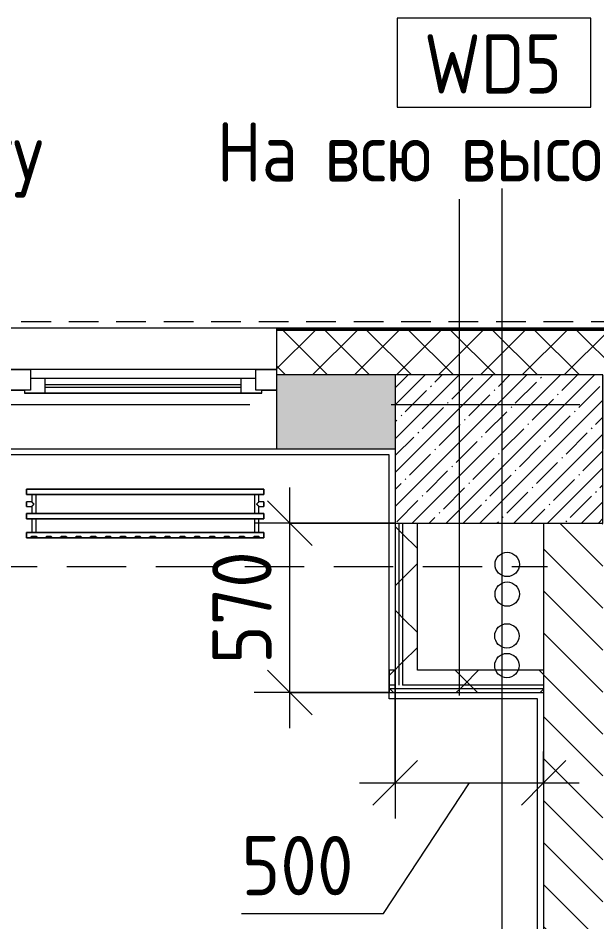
# Model space of a CAD drawing. Header units: millimetres. Extents: x 81037 to 284518, y -8553 to 29000.
# Drawn here: x 109079 to 111030, y 19556 to 22603 of the extents above; entities that cross this region are included whole.
import ezdxf

# ---------------------------------------------------------------- set-up
doc = ezdxf.new("R2010")
doc.units = ezdxf.units.MM
for name, pattern in [('200_ШТРИХ__ш1_п0_6_', [160, 100, -60]), ('ADSK_Штрих_ш2 п1', [300, 200, -100]), ('Осевая', [3175, 635, -476.25, 1587.5, -476.25])]:
    doc.linetypes.add(name, pattern=pattern)
for name, color, linetype, lineweight in [('A-ANNO-DIMS', 7, 'Continuous', 9), ('A-ANNO-DIMS-100', 7, 'Continuous', 9), ('A-DETL', 7, 'Continuous', 9), ('A-DETL-1', 7, 'ADSK_Штрих_ш2 п1', 9), ('A-DETL-MBND-1', 7, '200_ШТРИХ__ш1_п0_6_', 9), ('A-GLAZ', 7, 'Continuous', 9), ('A-WALL', 7, 'Continuous', 9), ('A-WALL-1', 7, 'Continuous', 13), ('A-WALL-IDEN', 7, 'Continuous', 9), ('I-WALL', 7, 'Continuous', 9), ('S-COLS', 7, 'Continuous', 9), ('Оси', 7, 'Continuous', 9), ('Оси-2', 7, 'Осевая', 9)]:
    doc.layers.add(name, color=color, linetype=linetype, lineweight=lineweight)
for name, color, linetype, lineweight, true_color in [('A-FLOR-1', 7, 'Continuous', 9, 0xaaaaaa), ('A-WALL-2', 7, 'Continuous', 13, 0x008040), ('I-WALL-2', 7, 'Continuous', 9, 0x008040), ('M-EQPM-1', 7, 'Continuous', 9, 0xaaaaaa)]:
    doc.layers.add(name, color=color, linetype=linetype, lineweight=lineweight, true_color=true_color)
doc.styles.add('GOST Common_1', font='GOST_Common.ttf', dxfattribs={"width": 0.9, "height": 200})
doc.styles.add('ISOCPEUR_1', font='isocpeur.ttf', dxfattribs={"width": 0.9, "height": 200})
doc.dimstyles.new('ISO-2_0_0_9К_Средний_округл2', dxfattribs={"dimscale": 304.8, "dimtxt": 199.196235, "dimasz": 0.492126, "dimexe": 0.393701, "dimexo": 0, "dimgap": 0, "dimtad": 1, "dimdec": 0, "dimrnd": 10, "dimzin": 0, "dimdsep": 46, "dimtxsty": 'ISOCPEUR_1', "dimblk1": 'OBLIQUE', "dimblk2": 'OBLIQUE', "dimsah": 1, "dimcen": 0.09, "dimdle": 0.393701, "dimazin": 0, "dimtfac": 1, "dimtdec": 4, "dimtix": 1, "dimtmove": 0, "dimatfit": 3, "dimfxl": 1, "dimtvp": 1, "dimtolj": 1, "dimtzin": 0, "dimarcsym": 2})
doc.dimstyles.new('ISO-2_0_0_9К_Средний_округл2_1', dxfattribs={"dimscale": 304.8, "dimtxt": 199.196235, "dimasz": 0.492126, "dimexe": 0.393701, "dimexo": 0, "dimgap": 0, "dimtad": 1, "dimdec": 0, "dimrnd": 10, "dimzin": 0, "dimdsep": 46, "dimtxsty": 'ISOCPEUR_1', "dimblk1": 'OBLIQUE', "dimblk2": 'OBLIQUE', "dimsah": 1, "dimcen": 0.09, "dimdle": 0.393701, "dimazin": 0, "dimtfac": 1, "dimtdec": 4, "dimtix": 1, "dimtmove": 1, "dimatfit": 3, "dimfxl": 1, "dimtvp": 1, "dimtolj": 1, "dimtzin": 0, "dimarcsym": 2})
pattern_1 = [(45, (0, 0), (-141.42136, 141.42136), []), (135, (0, 0), (-141.42136, -141.42136), [])]

# ---------------------------------------------------------------- blocks, each defined once
blk = doc.blocks.new('120_Окно_СКБ_1Ст - 120_Окно_СКБ_1Ст 900х2500_h_ с форточкой-22877787-План монтажа стен и перегородок 2 этажа в осях 23_33')
at = {"layer": 'A-GLAZ'}
for p, q in [((-450, -127), (-450, -57)), ((-450, -57), (-380, -57)), ((450, -57), (-450, -57)), ((-380, -57), (-380, -127)), ((380, -127), (380, -57)), ((380, -57), (450, -57)), ((450, -57), (450, -127)), ((380, -87), (-380, -87)), ((-380, -87), (-380, -127)), ((-330, -137), (-330, -87)), ((330, -137), (330, -87)), ((380, -127), (380, -87)), ((-330, -107), (330, -107)), ((330, -117), (-330, -117)), ((-380, -127), (-450, -127)), ((-450, -127), (-400, -127)), ((-380, -127), (-400, -127)), ((-400, -127), (-400, -137)), ((-400, -137), (400, -137)), ((400, -137), (-400, -137)), ((450, -127), (380, -127)), ((400, -127), (380, -127)), ((400, -127), (450, -127)), ((400, -137), (400, -127))]:
    blk.add_line(p, q, dxfattribs=at)
blk = doc.blocks.new('BSC_Колонна _Прямоугольная - 700х500-V17-План монтажа стен и перегородок 2 этажа в осях 23_33')
at = {"layer": 'S-COLS'}
h = blk.add_hatch(dxfattribs=at)
h.set_pattern_fill('FP_34', color=256, style=0, pattern_type=2)
h.set_pattern_definition([(45, (-110700, -21150), (-57.024626, 57.024626), []), (45, (-110642.975, -21150), (-57.024626, 57.024626), [100.806, -20.161, 3.353, -16.808])])
h.paths.add_polyline_path([(-350, -250), (350, -250), (350, 250), (-350, 250)])
for p, q in [((350, 250), (-350, 250)), ((-350, 250), (-350, -250)), ((350, -250), (350, 250)), ((-350, -250), (350, -250))]:
    blk.add_line(p, q, dxfattribs=at)
blk = doc.blocks.new('radiator_prado_classic_z_tip_30_po exemplyaru - Classic Z Тип 30-300-V20-План монтажа стен и перегородок 2 этажа в осях 23_33')
at = {"layer": 'M-EQPM-1'}
for p, q in [((0, 228), (0, 210)), ((800, 228), (0, 228)), ((0, 210), (0, 228)), ((0, 228), (12.5, 228)), ((12.5, 228), (37.5, 228)), ((37.5, 228), (12.5, 228)), ((12.5, 228), (37.5, 228)), ((12.5, 228), (17.5, 223)), ((12.5, 228), (17.5, 223)), ((32.5, 223), (17.5, 223)), ((17.5, 223), (32.5, 223)), ((32.5, 223), (37.5, 228)), ((37.5, 228), (32.5, 223)), ((37.5, 228), (62.5, 228)), ((62.5, 228), (87.5, 228)), ((87.5, 228), (62.5, 228)), ((62.5, 228), (87.5, 228)), ((62.5, 228), (67.5, 223)), ((62.5, 228), (67.5, 223)), ((82.5, 223), (67.5, 223)), ((67.5, 223), (82.5, 223)), ((82.5, 223), (87.5, 228)), ((87.5, 228), (82.5, 223)), ((87.5, 228), (112.5, 228)), ((112.5, 228), (137.5, 228)), ((137.5, 228), (112.5, 228)), ((112.5, 228), (137.5, 228)), ((112.5, 228), (117.5, 223)), ((112.5, 228), (117.5, 223)), ((132.5, 223), (117.5, 223)), ((117.5, 223), (132.5, 223)), ((132.5, 223), (137.5, 228)), ((137.5, 228), (132.5, 223)), ((137.5, 228), (162.5, 228)), ((162.5, 228), (187.5, 228)), ((187.5, 228), (162.5, 228)), ((162.5, 228), (187.5, 228)), ((162.5, 228), (167.5, 223)), ((162.5, 228), (167.5, 223)), ((182.5, 223), (167.5, 223)), ((167.5, 223), (182.5, 223)), ((182.5, 223), (187.5, 228)), ((187.5, 228), (182.5, 223)), ((187.5, 228), (212.5, 228)), ((212.5, 228), (237.5, 228)), ((237.5, 228), (212.5, 228)), ((212.5, 228), (237.5, 228)), ((212.5, 228), (217.5, 223)), ((212.5, 228), (217.5, 223)), ((232.5, 223), (217.5, 223)), ((217.5, 223), (232.5, 223)), ((232.5, 223), (237.5, 228)), ((237.5, 228), (232.5, 223)), ((237.5, 228), (262.5, 228)), ((262.5, 228), (287.5, 228)), ((287.5, 228), (262.5, 228)), ((262.5, 228), (287.5, 228)), ((262.5, 228), (267.5, 223)), ((262.5, 228), (267.5, 223)), ((282.5, 223), (267.5, 223)), ((267.5, 223), (282.5, 223)), ((282.5, 223), (287.5, 228)), ((287.5, 228), (282.5, 223)), ((287.5, 228), (312.5, 228)), ((312.5, 228), (337.5, 228)), ((337.5, 228), (312.5, 228)), ((312.5, 228), (337.5, 228)), ((312.5, 228), (317.5, 223)), ((312.5, 228), (317.5, 223)), ((332.5, 223), (317.5, 223)), ((317.5, 223), (332.5, 223)), ((332.5, 223), (337.5, 228)), ((337.5, 228), (332.5, 223)), ((337.5, 228), (362.5, 228)), ((362.5, 228), (387.5, 228)), ((387.5, 228), (362.5, 228)), ((362.5, 228), (387.5, 228)), ((362.5, 228), (367.5, 223)), ((362.5, 228), (367.5, 223)), ((382.5, 223), (367.5, 223)), ((367.5, 223), (382.5, 223)), ((382.5, 223), (387.5, 228)), ((387.5, 228), (382.5, 223)), ((387.5, 228), (412.5, 228)), ((412.5, 228), (437.5, 228)), ((437.5, 228), (412.5, 228)), ((412.5, 228), (437.5, 228)), ((412.5, 228), (417.5, 223)), ((412.5, 228), (417.5, 223)), ((432.5, 223), (417.5, 223)), ((417.5, 223), (432.5, 223)), ((432.5, 223), (437.5, 228)), ((437.5, 228), (432.5, 223)), ((437.5, 228), (462.5, 228)), ((462.5, 228), (487.5, 228)), ((487.5, 228), (462.5, 228)), ((462.5, 228), (487.5, 228)), ((462.5, 228), (467.5, 223)), ((462.5, 228), (467.5, 223)), ((482.5, 223), (467.5, 223)), ((467.5, 223), (482.5, 223)), ((482.5, 223), (487.5, 228)), ((487.5, 228), (482.5, 223)), ((487.5, 228), (512.5, 228)), ((512.5, 228), (537.5, 228)), ((537.5, 228), (512.5, 228)), ((512.5, 228), (537.5, 228)), ((512.5, 228), (517.5, 223)), ((512.5, 228), (517.5, 223)), ((532.5, 223), (517.5, 223)), ((517.5, 223), (532.5, 223)), ((532.5, 223), (537.5, 228)), ((537.5, 228), (532.5, 223)), ((537.5, 228), (562.5, 228)), ((562.5, 228), (587.5, 228)), ((587.5, 228), (562.5, 228)), ((562.5, 228), (587.5, 228)), ((562.5, 228), (567.5, 223)), ((562.5, 228), (567.5, 223)), ((582.5, 223), (567.5, 223)), ((567.5, 223), (582.5, 223)), ((582.5, 223), (587.5, 228)), ((587.5, 228), (582.5, 223)), ((587.5, 228), (612.5, 228)), ((612.5, 228), (637.5, 228)), ((637.5, 228), (612.5, 228)), ((612.5, 228), (637.5, 228)), ((612.5, 228), (617.5, 223)), ((612.5, 228), (617.5, 223)), ((632.5, 223), (617.5, 223)), ((617.5, 223), (632.5, 223)), ((632.5, 223), (637.5, 228)), ((637.5, 228), (632.5, 223)), ((637.5, 228), (662.5, 228)), ((662.5, 228), (687.5, 228)), ((687.5, 228), (662.5, 228)), ((662.5, 228), (687.5, 228)), ((662.5, 228), (667.5, 223)), ((662.5, 228), (667.5, 223)), ((682.5, 223), (667.5, 223)), ((667.5, 223), (682.5, 223)), ((682.5, 223), (687.5, 228)), ((687.5, 228), (682.5, 223)), ((687.5, 228), (712.5, 228)), ((712.5, 228), (737.5, 228)), ((737.5, 228), (712.5, 228)), ((712.5, 228), (737.5, 228)), ((712.5, 228), (717.5, 223)), ((712.5, 228), (717.5, 223)), ((732.5, 223), (717.5, 223)), ((717.5, 223), (732.5, 223)), ((732.5, 223), (737.5, 228)), ((737.5, 228), (732.5, 223)), ((737.5, 228), (762.5, 228)), ((762.5, 228), (787.5, 228)), ((787.5, 228), (762.5, 228)), ((762.5, 228), (787.5, 228)), ((762.5, 228), (767.5, 223)), ((762.5, 228), (767.5, 223)), ((782.5, 223), (767.5, 223)), ((767.5, 223), (782.5, 223)), ((782.5, 223), (787.5, 228)), ((787.5, 228), (782.5, 223)), ((787.5, 228), (800, 228)), ((800, 210), (800, 228)), ((800, 228), (800, 210)), ((0, 210), (800, 210)), ((17.5, 210), (0, 210)), ((17.5, 210), (17.5, 164)), ((17.5, 210), (17.5, 164)), ((32.5, 210), (17.5, 210)), ((17.5, 210), (23.1, 210)), ((31.5, 210), (17.5, 210)), ((17.5, 210), (23.1, 210)), ((31.5, 210), (18.5, 210)), ((23.1, 210), (30.3, 210)), ((23.1, 210), (25, 210)), ((25, 210), (26.9, 210)), ((26.9, 210), (28.8, 210)), ((28.8, 210), (30.3, 210)), ((30.3, 210), (32.5, 210)), ((30.3, 210), (31.5, 210)), ((32.5, 210), (31.5, 210)), ((31.5, 210), (32.2, 210)), ((32.2, 210), (32.5, 210)), ((32.5, 164), (32.5, 210)), ((32.5, 164), (32.5, 210)), ((767.5, 210), (32.5, 210)), ((767.5, 210), (767.5, 164)), ((767.5, 210), (767.5, 164)), ((773.1, 210), (767.5, 210)), ((767.5, 210), (782.2, 210)), ((782.5, 210), (767.5, 210)), ((767.5, 210), (767.8, 210)), ((767.8, 210), (768.5, 210)), ((768.5, 210), (769.7, 210)), ((771.1, 210), (768.5, 210)), ((769.7, 210), (771.2, 210)), ((771.2, 210), (773.1, 210)), ((781.5, 210), (771.2, 210)), ((782.5, 210), (773.1, 210)), ((773.1, 210), (778.7, 210)), ((778.7, 210), (782.5, 210)), ((782.2, 210), (782.5, 210)), ((782.5, 164), (782.5, 210)), ((782.5, 164), (782.5, 210)), ((800, 210), (782.5, 210)), ((800, 164), (0, 164)), ((0, 164), (0, 146)), ((0, 146), (0, 164)), ((0, 164), (17.5, 164)), ((32.5, 164), (17.5, 164)), ((17.5, 164), (32.5, 164)), ((32.5, 164), (17.5, 164)), ((17.5, 164), (17.8, 164)), ((17.8, 164), (18.5, 164)), ((18.5, 164), (19.7, 164)), ((18.5, 164), (31.5, 164)), ((19.7, 164), (21.2, 164)), ((21.2, 164), (23.1, 164)), ((23.1, 164), (25, 164)), ((25, 164), (26.9, 164)), ((26.9, 164), (28.8, 164)), ((28.8, 164), (30.3, 164)), ((30.3, 164), (31.5, 164)), ((31.5, 164), (32.2, 164)), ((32.2, 164), (32.5, 164)), ((32.5, 164), (767.5, 164)), ((773.1, 164), (767.5, 164)), ((767.5, 164), (782.5, 164)), ((782.5, 164), (767.5, 164)), ((767.5, 164), (769.7, 164)), ((768.5, 164), (771.1, 164)), ((769.7, 164), (782.5, 164)), ((771.2, 164), (781.5, 164)), ((782.5, 164), (773.1, 164)), ((782.5, 164), (800, 164)), ((800, 146), (800, 164)), ((800, 164), (800, 146)), ((0, 146), (800, 146)), ((17.5, 146), (0, 146)), ((17.5, 146), (17.5, 121.5)), ((17.5, 146), (17.5, 121.5)), ((17.5, 146), (32.5, 146)), ((17.8, 146), (17.5, 146)), ((17.5, 146), (26.9, 146)), ((17.8, 146), (17.5, 146)), ((18.5, 146), (17.8, 146)), ((32.2, 146), (17.8, 146)), ((19.7, 146), (18.5, 146)), ((31.5, 146), (18.5, 146)), ((21.2, 146), (19.7, 146)), ((23.1, 146), (21.2, 146)), ((32.5, 146), (23.1, 146)), ((26.9, 146), (32.2, 146)), ((32.2, 146), (32.5, 146)), ((32.5, 146), (32.2, 146)), ((32.5, 82), (32.5, 146)), ((32.5, 82), (32.5, 146)), ((767.5, 146), (32.5, 146)), ((767.5, 146), (767.5, 82)), ((767.5, 146), (767.5, 82)), ((767.5, 146), (782.5, 146)), ((780.3, 146), (767.5, 146)), ((767.5, 146), (782.5, 146)), ((782.5, 146), (767.5, 146)), ((771.1, 146), (768.5, 146)), ((781.5, 146), (771.2, 146)), ((782.5, 146), (780.3, 146)), ((782.5, 121.5), (782.5, 146)), ((782.5, 121.5), (782.5, 146)), ((800, 146), (782.5, 146)), ((17.5, 121.5), (0, 121.5)), ((17.5, 121.5), (0, 121.5)), ((0, 121.5), (0, 121.2)), ((0, 106.5), (0, 121.5)), ((0, 121.2), (0, 106.8)), ((0, 121.2), (0, 120.5)), ((0, 120.5), (0, 121.2)), ((0, 121.2), (0, 121.2)), ((0, 120.5), (0, 119.3)), ((0, 119.3), (0, 120.5)), ((0, 119.3), (0, 117.8)), ((0, 117.8), (0, 119.3)), ((0, 117.8), (0, 115.9)), ((0, 115.9), (0, 117.8)), ((0, 115.9), (0, 114)), ((0, 114), (0, 115.9)), ((0, 114), (0, 112.1)), ((0, 112.1), (0, 114)), ((0, 112.1), (0, 108.7)), ((0, 108.7), (0, 112.1)), ((0, 108.7), (0, 106.8)), ((0, 106.8), (0, 108.7)), ((0, 106.8), (0, 106.5)), ((0, 106.8), (0, 106.8)), ((0, 106.5), (17.5, 106.5)), ((0, 106.5), (17.5, 106.5)), ((17.5, 106.5), (17.5, 82)), ((17.5, 106.5), (17.5, 82)), ((800, 121.5), (782.5, 121.5)), ((800, 121.5), (782.5, 121.5)), ((782.5, 82), (782.5, 106.5)), ((782.5, 106.5), (800, 106.5)), ((782.5, 82), (782.5, 106.5)), ((782.5, 106.5), (800, 106.5)), ((800, 121.5), (800, 106.5)), ((800, 121.2), (800, 121.5)), ((800, 121.5), (800, 121.2)), ((800, 121.2), (800, 121.5)), ((800, 106.8), (800, 121.2)), ((800, 121.2), (800, 106.8)), ((800, 108.7), (800, 121.2)), ((800, 106.8), (800, 108.7)), ((800, 106.5), (800, 106.8)), ((800, 106.8), (800, 106.5)), ((800, 106.5), (800, 106.8)), ((800, 82), (0, 82)), ((0, 82), (0, 64)), ((0, 64), (0, 82)), ((0, 82), (17.5, 82)), ((800, 64), (0, 64)), ((0, 64), (800, 64)), ((32.5, 82), (17.5, 82)), ((17.5, 82), (32.5, 82)), ((17.8, 82), (17.5, 82)), ((17.5, 82), (17.8, 82)), ((32.5, 82), (17.8, 82)), ((17.8, 82), (32.2, 82)), ((18.5, 82), (31.5, 82)), ((32.2, 82), (32.5, 82)), ((32.5, 82), (767.5, 82)), ((782.5, 82), (767.5, 82)), ((767.5, 82), (782.5, 82)), ((782.5, 82), (767.5, 82)), ((767.5, 82), (778.7, 82)), ((768.5, 82), (771.1, 82)), ((771.2, 82), (781.5, 82)), ((778.7, 82), (782.5, 82)), ((782.5, 82), (800, 82)), ((800, 64), (800, 82)), ((800, 82), (800, 64))]:
    blk.add_line(p, q, dxfattribs=at)
for points, knots in [([(17.8, 121.2), (17.7, 121.3), (17.7, 121.3), (17.5, 121.5), (17.5, 121.5), (17.5, 121.5)], [0.8571429, 0.8571429, 0.8571429, 0.8571429, 0.8928571, 0.9285714, 1, 1, 1, 1]), ([(17.5, 121.5), (17.5, 121.5), (17.5, 121.5), (17.7, 121.3), (17.7, 121.3), (17.8, 121.2)], [0, 0, 0, 0, 0.0714286, 0.1071429, 0.1428571, 0.1428571, 0.1428571, 0.1428571]), ([(17.5, 121.5), (17.5, 121.5), (17.5, 121.5), (17.7, 121.3), (17.7, 121.3), (17.8, 121.2)], [0, 0, 0, 0, 0.0714286, 0.1071429, 0.1428571, 0.1428571, 0.1428571, 0.1428571]), ([(25, 114), (24.5, 114.5), (23.6, 115.4), (22.4, 116.6), (21.6, 117.4), (21.1, 117.9), (20.8, 118.2), (20.5, 118.5), (20.2, 118.8), (19.8, 119.1), (19.6, 119.4), (19.3, 119.7), (19, 120), (18.7, 120.3), (18.5, 120.5), (18.3, 120.7), (18.1, 120.9), (17.9, 121.1), (17.8, 121.2), (17.7, 121.3), (17.5, 121.5), (17.5, 121.5), (17.5, 121.5)], [0, 0, 0, 0, 0.142857, 0.285714, 0.357143, 0.392857, 0.428571, 0.464286, 0.5, 0.535714, 0.571429, 0.607143, 0.642857, 0.678571, 0.714286, 0.75, 0.785714, 0.821429, 0.857143, 0.892857, 0.928571, 1, 1, 1, 1]), ([(17.5, 106.5), (17.5, 106.5), (17.5, 106.5), (17.7, 106.7), (17.8, 106.8), (17.9, 106.9), (18.1, 107.1), (18.3, 107.3), (18.5, 107.5), (18.7, 107.7), (19, 108), (19.3, 108.3), (19.6, 108.6), (19.8, 108.9), (20.3, 109.3), (20.7, 109.7), (21.1, 110.1), (21.6, 110.6), (22.4, 111.4), (23.6, 112.6), (24.5, 113.5), (25, 114)], [0, 0, 0, 0, 0.071429, 0.107143, 0.142857, 0.178571, 0.214286, 0.25, 0.285714, 0.321429, 0.357143, 0.392857, 0.428571, 0.464286, 0.5, 0.571429, 0.607143, 0.642857, 0.714286, 0.857143, 1, 1, 1, 1]), ([(20.8, 109.8), (20.7, 109.7), (20.5, 109.5), (20.2, 109.2), (19.9, 108.8), (19.6, 108.6), (19.3, 108.3), (19, 108), (18.7, 107.7), (18.5, 107.5), (18.3, 107.3), (18.1, 107.1), (17.9, 106.9), (17.8, 106.8), (17.7, 106.7), (17.5, 106.5), (17.5, 106.5), (17.5, 106.5)], [0.4285714, 0.4285714, 0.4285714, 0.4285714, 0.4642857, 0.5, 0.5357143, 0.5714286, 0.6071429, 0.6428571, 0.6785714, 0.7142857, 0.75, 0.7857143, 0.8214286, 0.8571429, 0.8928571, 0.9285714, 1, 1, 1, 1]), ([(20.8, 109.8), (20.7, 109.7), (20.5, 109.5), (20.2, 109.2), (19.8, 108.9), (19.6, 108.6), (19.3, 108.3), (19, 108), (18.7, 107.7), (18.5, 107.5), (18.3, 107.3), (18.1, 107.1), (17.9, 106.9), (17.8, 106.8), (17.7, 106.7), (17.5, 106.5), (17.5, 106.5), (17.5, 106.5)], [0.4285714, 0.4285714, 0.4285714, 0.4285714, 0.4642857, 0.5, 0.5357143, 0.5714286, 0.6071429, 0.6428571, 0.6785714, 0.7142857, 0.75, 0.7857143, 0.8214286, 0.8571429, 0.8928571, 0.9285714, 1, 1, 1, 1]), ([(17.5, 106.5), (17.5, 106.5), (17.5, 106.5), (17.7, 106.7), (17.7, 106.7), (17.8, 106.8)], [0, 0, 0, 0, 0.0714286, 0.1071429, 0.1428571, 0.1428571, 0.1428571, 0.1428571]), ([(17.8, 106.8), (17.7, 106.7), (17.7, 106.7), (17.5, 106.5), (17.5, 106.5), (17.5, 106.5)], [0.8571429, 0.8571429, 0.8571429, 0.8571429, 0.8928571, 0.9285714, 1, 1, 1, 1]), ([(17.8, 106.8), (17.7, 106.7), (17.7, 106.7), (17.5, 106.5), (17.5, 106.5), (17.5, 106.5)], [0.8571429, 0.8571429, 0.8571429, 0.8571429, 0.8928571, 0.9285714, 1, 1, 1, 1]), ([(17.8, 106.8), (17.8, 106.8), (17.9, 106.9), (18.1, 107.1), (18.3, 107.3), (18.5, 107.5), (18.7, 107.7), (19, 108), (19.3, 108.3), (19.6, 108.6), (19.9, 108.8), (20.3, 109.3), (20.6, 109.6), (20.8, 109.8)], [0.1428571, 0.1428571, 0.1428571, 0.1428571, 0.1785714, 0.2142857, 0.25, 0.2857143, 0.3214286, 0.3571429, 0.3928571, 0.4285714, 0.4642857, 0.5, 0.5714286, 0.5714286, 0.5714286, 0.5714286]), ([(19.6, 119.4), (19.7, 119.3), (19.9, 119.2), (20.3, 118.7), (20.6, 118.4), (20.8, 118.2)], [0.4285714, 0.4285714, 0.4285714, 0.4285714, 0.4642857, 0.5, 0.5714286, 0.5714286, 0.5714286, 0.5714286]), ([(19.6, 119.4), (19.7, 119.3), (19.8, 119.1), (20.3, 118.7), (20.7, 118.3), (21.1, 117.9), (21.6, 117.4), (22.4, 116.6), (23.1, 115.9), (23.6, 115.4)], [0.4285714, 0.4285714, 0.4285714, 0.4285714, 0.4642857, 0.5, 0.5714286, 0.6071429, 0.6428571, 0.7142857, 0.8571429, 0.8571429, 0.8571429, 0.8571429]), ([(22.1, 116.9), (21.9, 117.1), (21.6, 117.4), (21.1, 117.9), (20.9, 118.1), (20.8, 118.2)], [0.2857143, 0.2857143, 0.2857143, 0.2857143, 0.3571429, 0.3928571, 0.4285714, 0.4285714, 0.4285714, 0.4285714]), ([(20.8, 118.2), (20.9, 118.1), (21.1, 117.9), (21.6, 117.4), (21.9, 117.1), (22.1, 116.9)], [0.5714286, 0.5714286, 0.5714286, 0.5714286, 0.6071429, 0.6428571, 0.7142857, 0.7142857, 0.7142857, 0.7142857]), ([(20.8, 109.8), (20.9, 109.9), (21.1, 110.1), (21.6, 110.6), (22.4, 111.4), (23.6, 112.6), (24.5, 113.5), (25, 114)], [0.5714286, 0.5714286, 0.5714286, 0.5714286, 0.6071429, 0.6428571, 0.7142857, 0.8571429, 1, 1, 1, 1]), ([(20.8, 109.8), (20.9, 109.9), (21.1, 110.1), (21.6, 110.6), (21.9, 110.9), (22.1, 111.1)], [0.5714286, 0.5714286, 0.5714286, 0.5714286, 0.6071429, 0.6428571, 0.7142857, 0.7142857, 0.7142857, 0.7142857]), ([(22.1, 111.1), (21.9, 110.9), (21.6, 110.6), (21.1, 110.1), (20.9, 109.9), (20.8, 109.8)], [0.2857143, 0.2857143, 0.2857143, 0.2857143, 0.3571429, 0.3928571, 0.4285714, 0.4285714, 0.4285714, 0.4285714]), ([(22.1, 111.1), (21.9, 110.9), (21.6, 110.6), (21.1, 110.1), (20.9, 109.9), (20.8, 109.8)], [0.2857143, 0.2857143, 0.2857143, 0.2857143, 0.3571429, 0.3928571, 0.4285714, 0.4285714, 0.4285714, 0.4285714]), ([(775, 114), (775.5, 114.5), (776.4, 115.4), (777.6, 116.6), (778.4, 117.4), (778.9, 117.9), (779.2, 118.2), (779.5, 118.5), (779.8, 118.8), (780.1, 119.2), (780.4, 119.4), (780.7, 119.7), (781, 120), (781.3, 120.3), (781.5, 120.5), (781.7, 120.7), (781.9, 120.9), (782.1, 121.1), (782.2, 121.2), (782.3, 121.3), (782.5, 121.5), (782.5, 121.5), (782.5, 121.5)], [0, 0, 0, 0, 0.142857, 0.285714, 0.357143, 0.392857, 0.428571, 0.464286, 0.5, 0.535714, 0.571429, 0.607143, 0.642857, 0.678571, 0.714286, 0.75, 0.785714, 0.821429, 0.857143, 0.892857, 0.928571, 1, 1, 1, 1]), ([(782.5, 106.5), (782.5, 106.5), (782.5, 106.5), (782.3, 106.7), (782.2, 106.8), (782.1, 106.9), (781.9, 107.1), (781.7, 107.3), (781.5, 107.5), (781.3, 107.7), (781, 108), (780.7, 108.3), (780.4, 108.6), (780.1, 108.8), (779.7, 109.3), (779.3, 109.7), (778.9, 110.1), (778.4, 110.6), (777.6, 111.4), (776.4, 112.6), (775.5, 113.5), (775, 114)], [0, 0, 0, 0, 0.071429, 0.107143, 0.142857, 0.178571, 0.214286, 0.25, 0.285714, 0.321429, 0.357143, 0.392857, 0.428571, 0.464286, 0.5, 0.571429, 0.607143, 0.642857, 0.714286, 0.857143, 1, 1, 1, 1]), ([(782.2, 121.2), (782.2, 121.2), (782.1, 121.1), (781.9, 120.9), (781.7, 120.7), (781.5, 120.5), (781.3, 120.3), (781, 120), (780.7, 119.7), (780.4, 119.4), (780.1, 119.2), (779.7, 118.7), (779.3, 118.3), (778.9, 117.9), (778.4, 117.4), (777.6, 116.6), (776.9, 115.9), (776.4, 115.4)], [0.1428571, 0.1428571, 0.1428571, 0.1428571, 0.1785714, 0.2142857, 0.25, 0.2857143, 0.3214286, 0.3571429, 0.3928571, 0.4285714, 0.4642857, 0.5, 0.5714286, 0.6071429, 0.6428571, 0.7142857, 0.8571429, 0.8571429, 0.8571429, 0.8571429]), ([(776.4, 115.4), (776.9, 115.9), (777.6, 116.6), (778.4, 117.4), (778.9, 117.9), (779.2, 118.2), (779.5, 118.5), (779.8, 118.8), (780.1, 119.2), (780.4, 119.4), (780.7, 119.7), (781, 120), (781.3, 120.3), (781.5, 120.5), (781.7, 120.7), (781.9, 120.9), (782.1, 121.1), (782.2, 121.2), (782.2, 121.2)], [0.1428571, 0.1428571, 0.1428571, 0.1428571, 0.2857143, 0.3571429, 0.3928571, 0.4285714, 0.4642857, 0.5, 0.5357143, 0.5714286, 0.6071429, 0.6428571, 0.6785714, 0.7142857, 0.75, 0.7857143, 0.8214286, 0.8571429, 0.8571429, 0.8571429, 0.8571429]), ([(779.2, 118.2), (779.1, 118.1), (778.9, 117.9), (778.4, 117.4), (777.6, 116.6), (776.9, 115.9), (776.4, 115.4)], [0.5714286, 0.5714286, 0.5714286, 0.5714286, 0.6071429, 0.6428571, 0.7142857, 0.8571429, 0.8571429, 0.8571429, 0.8571429]), ([(777.9, 111.1), (778.1, 110.9), (778.4, 110.6), (778.9, 110.1), (779.2, 109.8), (779.5, 109.5), (779.8, 109.2), (780.1, 108.8), (780.4, 108.6), (780.7, 108.3), (781, 108), (781.3, 107.7), (781.5, 107.5), (781.7, 107.3), (781.9, 107.1), (782.1, 106.9), (782.2, 106.8), (782.2, 106.8)], [0.2857143, 0.2857143, 0.2857143, 0.2857143, 0.3571429, 0.3928571, 0.4285714, 0.4642857, 0.5, 0.5357143, 0.5714286, 0.6071429, 0.6428571, 0.6785714, 0.7142857, 0.75, 0.7857143, 0.8214286, 0.8571429, 0.8571429, 0.8571429, 0.8571429]), ([(777.9, 111.1), (778.1, 110.9), (778.4, 110.6), (778.9, 110.1), (779.2, 109.8), (779.5, 109.5), (779.8, 109.2), (780.1, 108.8), (780.4, 108.6), (780.7, 108.3), (781, 108), (781.3, 107.7), (781.5, 107.5), (781.7, 107.3), (781.9, 107.1), (782.1, 106.9), (782.2, 106.8), (782.2, 106.8)], [0.2857143, 0.2857143, 0.2857143, 0.2857143, 0.3571429, 0.3928571, 0.4285714, 0.4642857, 0.5, 0.5357143, 0.5714286, 0.6071429, 0.6428571, 0.6785714, 0.7142857, 0.75, 0.7857143, 0.8214286, 0.8571429, 0.8571429, 0.8571429, 0.8571429]), ([(782.2, 106.8), (782.2, 106.8), (782.1, 106.9), (781.9, 107.1), (781.7, 107.3), (781.5, 107.5), (781.3, 107.7), (781, 108), (780.7, 108.3), (780.4, 108.6), (780.1, 108.8), (779.7, 109.3), (779.3, 109.7), (778.9, 110.1), (778.4, 110.6), (778.1, 110.9), (777.9, 111.1)], [0.1428571, 0.1428571, 0.1428571, 0.1428571, 0.1785714, 0.2142857, 0.25, 0.2857143, 0.3214286, 0.3571429, 0.3928571, 0.4285714, 0.4642857, 0.5, 0.5714286, 0.6071429, 0.6428571, 0.7142857, 0.7142857, 0.7142857, 0.7142857]), ([(782.2, 121.2), (782.2, 121.2), (782.1, 121.1), (781.9, 120.9), (781.7, 120.7), (781.5, 120.5), (781.3, 120.3), (781, 120), (780.7, 119.7), (780.4, 119.4), (780.1, 119.2), (779.7, 118.7), (779.4, 118.4), (779.2, 118.2)], [0.1428571, 0.1428571, 0.1428571, 0.1428571, 0.1785714, 0.2142857, 0.25, 0.2857143, 0.3214286, 0.3571429, 0.3928571, 0.4285714, 0.4642857, 0.5, 0.5714286, 0.5714286, 0.5714286, 0.5714286]), ([(782.5, 121.5), (782.5, 121.5), (782.5, 121.5), (782.3, 121.3), (782.3, 121.3), (782.2, 121.2)], [0, 0, 0, 0, 0.0714286, 0.1071429, 0.1428571, 0.1428571, 0.1428571, 0.1428571]), ([(782.5, 121.5), (782.5, 121.5), (782.5, 121.5), (782.3, 121.3), (782.3, 121.3), (782.2, 121.2)], [0, 0, 0, 0, 0.0714286, 0.1071429, 0.1428571, 0.1428571, 0.1428571, 0.1428571]), ([(782.2, 121.2), (782.3, 121.3), (782.3, 121.3), (782.5, 121.5), (782.5, 121.5), (782.5, 121.5)], [0.8571429, 0.8571429, 0.8571429, 0.8571429, 0.8928571, 0.9285714, 1, 1, 1, 1]), ([(782.2, 106.8), (782.3, 106.7), (782.3, 106.7), (782.5, 106.5), (782.5, 106.5), (782.5, 106.5)], [0.8571429, 0.8571429, 0.8571429, 0.8571429, 0.8928571, 0.9285714, 1, 1, 1, 1]), ([(782.2, 106.8), (782.3, 106.7), (782.3, 106.7), (782.5, 106.5), (782.5, 106.5), (782.5, 106.5)], [0.8571429, 0.8571429, 0.8571429, 0.8571429, 0.8928571, 0.9285714, 1, 1, 1, 1]), ([(782.5, 106.5), (782.5, 106.5), (782.5, 106.5), (782.3, 106.7), (782.3, 106.7), (782.2, 106.8)], [0, 0, 0, 0, 0.0714286, 0.1071429, 0.1428571, 0.1428571, 0.1428571, 0.1428571])]:
    blk.add_open_spline(points, degree=3, knots=knots, dxfattribs=at)
for points in [[(20.8, 118.2), (20.7, 118.3), (20.5, 118.5), (20.2, 118.8), (19.9, 119.2), (19.6, 119.4), (19.3, 119.7), (19, 120), (18.7, 120.3), (18.5, 120.5), (18.3, 120.7), (18.1, 120.9), (17.9, 121.1), (17.8, 121.2), (17.8, 121.2)], [(17.8, 121.2), (17.8, 121.2), (17.9, 121.1), (18.1, 120.9), (18.3, 120.7), (18.4, 120.6), (18.5, 120.5)], [(17.8, 121.2), (17.8, 121.2), (17.9, 121.1), (18.1, 120.9), (18.3, 120.7), (18.4, 120.6), (18.5, 120.5)], [(20.8, 109.8), (20.7, 109.7), (20.5, 109.5), (20.2, 109.2), (19.9, 108.8), (19.6, 108.6), (19.3, 108.3), (19, 108), (18.7, 107.7), (18.5, 107.5), (18.3, 107.3), (18.1, 107.1), (17.9, 106.9), (17.8, 106.8), (17.8, 106.8)], [(20.8, 109.8), (20.7, 109.7), (20.5, 109.5), (20.2, 109.2), (19.8, 108.9), (19.6, 108.6), (19.3, 108.3), (19, 108), (18.7, 107.7), (18.5, 107.5), (18.3, 107.3), (18.1, 107.1), (17.9, 106.9), (17.8, 106.8), (17.8, 106.8)], [(18.5, 120.5), (18.6, 120.4), (18.7, 120.3), (19, 120), (19.3, 119.7), (19.5, 119.5), (19.6, 119.4)], [(18.5, 120.5), (18.6, 120.4), (18.7, 120.3), (19, 120), (19.3, 119.7), (19.5, 119.5), (19.6, 119.4)], [(23.6, 115.4), (23.1, 115.9), (22.6, 116.4), (22.1, 116.9)], [(22.1, 116.9), (22.6, 116.4), (23.1, 115.9), (23.6, 115.4)], [(25, 114), (24.5, 113.5), (23.6, 112.6), (22.6, 111.6), (22.1, 111.1)], [(22.1, 111.1), (22.6, 111.6), (23.1, 112.1), (23.6, 112.6)], [(23.6, 112.6), (23.1, 112.1), (22.6, 111.6), (22.1, 111.1)], [(25, 114), (24.5, 114.5), (24, 115), (23.6, 115.4)], [(23.6, 115.4), (24, 115), (24.5, 114.5), (25, 114)], [(23.6, 115.4), (24, 115), (24.5, 114.5), (25, 114)], [(23.6, 112.6), (24, 113), (24.5, 113.5), (25, 114)], [(25, 114), (24.5, 113.5), (24, 113), (23.6, 112.6)], [(776.4, 115.4), (776, 115), (775.5, 114.5), (775, 114)], [(776.4, 115.4), (776, 115), (775.5, 114.5), (775, 114)], [(775, 114), (775.5, 114.5), (776, 115), (776.4, 115.4)], [(775, 114), (775.5, 113.5), (776.4, 112.6), (777.4, 111.6), (777.9, 111.1)], [(775, 114), (775.5, 113.5), (776, 113), (776.4, 112.6)], [(777.9, 111.1), (777.4, 111.6), (776.4, 112.6), (775.5, 113.5), (775, 114)], [(776.4, 112.6), (776.9, 112.1), (777.4, 111.6), (777.9, 111.1)]]:
    blk.add_open_spline(points, degree=3, dxfattribs=at)
blk = doc.blocks.new('DIMBLOCK45-План монтажа стен и перегородок 2 этажа в осях 23_33')
at = {"layer": 'A-ANNO-DIMS-100'}
for p, q in [((109994.7, 20209), (109994.7, 21020)), ((110350, 20900), (109874.7, 20900)), ((109994.7, 20900), (110350, 20900)), ((110330, 20329), (109874.7, 20329)), ((109994.7, 20329), (110330, 20329))]:
    blk.add_line(p, q, dxfattribs=at)
at = {"layer": 'A-ANNO-DIMS-100', "lineweight": 20}
for p, q in [((109994.7, 20900), (109919.7, 20975)), ((109994.7, 20900), (110069.7, 20825)), ((109994.7, 20329), (109919.7, 20404)), ((109994.7, 20329), (110069.7, 20254))]:
    blk.add_line(p, q, dxfattribs=at)
at = {"layer": 'A-ANNO-DIMS-100', "color": 0, "insert": (109733.4, 20424.9), "char_height": 200, "width": 455.087, "attachment_point": 1, "rotation": 90, "line_spacing_factor": 1.149209, "style": 'ISOCPEUR_1'}
blk.add_mtext('570', dxfattribs=at)
blk = doc.blocks.new('_Oblique')
at = {"color": 0, "linetype": 'ByBlock', "lineweight": -2}
blk.add_line((-0.5, -0.5), (0.5, 0.5), dxfattribs=at)
blk = doc.blocks.new('DIMBLOCK46-План монтажа стен и перегородок 2 этажа в осях 23_33')
at = {"layer": 'A-ANNO-DIMS-100'}
for p, q in [((110350, 20404), (110350, 19904.4)), ((110350, 20024.4), (110350, 20404)), ((110850, 20130.5), (110850, 19904.4)), ((110850, 20024.4), (110850, 20130.5)), ((110230, 20024.4), (110970, 20024.4)), ((110310.9, 19584.2), (110600, 20024.4)), ((109831.7, 19584.2), (110310.9, 19584.2))]:
    blk.add_line(p, q, dxfattribs=at)
at = {"layer": 'A-ANNO-DIMS-100', "lineweight": 20}
for p, q in [((110350, 20024.4), (110425, 20099.4)), ((110850, 20024.4), (110925, 20099.4)), ((110350, 20024.4), (110275, 19949.4)), ((110850, 20024.4), (110775, 19949.4))]:
    blk.add_line(p, q, dxfattribs=at)
at = {"layer": 'A-ANNO-DIMS-100', "color": 0, "insert": (109831.7, 19845.5), "char_height": 200, "width": 455.087, "attachment_point": 1, "line_spacing_factor": 1.149209, "style": 'ISOCPEUR_1'}
blk.add_mtext('500', dxfattribs=at)
blk = doc.blocks.new('М_стена2 - Типоразмер-30678229-План монтажа стен и перегородок 2 этажа в осях 23_33')
at = {"layer": 'A-WALL-IDEN'}
for p, q in [((3.258, 1.523), (-3.273, 1.523)), ((-3.273, 1.523), (-3.273, -1.477)), ((3.258, -1.477), (3.258, 1.523)), ((-3.273, -1.477), (3.258, -1.477))]:
    blk.add_line(p, q, dxfattribs=at)

msp = doc.modelspace()

# ---------------------------------------------------------------- hatches: boundary and pattern name
at = {"layer": 'A-WALL'}
h = msp.add_hatch(dxfattribs=at)
h.set_pattern_fill('FP_1', color=256, style=0, pattern_type=2)
h.set_pattern_definition([(45, (0, 0), (-70.71068, 70.71068), []), (135, (0, 0), (-70.71068, -70.71068), [])])
h.paths.add_polyline_path([(125080, 21400), (125230, 21400), (125230, 21550), (120150.2, 21550), (120150.2, 21400), (124931.1, 21400)])
h.paths.add_polyline_path([(119069.2, 21400), (119250.2, 21400), (119250.2, 21550), (117900.4, 21550), (117900.4, 21400), (118417.9, 21400)])
h.paths.add_polyline_path([(117000.4, 21400), (117000.4, 21550), (115600.4, 21550), (115600.4, 21400), (116100.4, 21400)])
h.paths.add_polyline_path([(113207.4, 21400), (113300.4, 21400), (113300.4, 21550), (112150, 21550), (112150, 21400), (112556, 21400)])
h.paths.add_polyline_path([(111050, 21400), (111250, 21400), (111250, 21550), (109950.4, 21550), (109950.8, 21400), (110602.1, 21400)])
h.paths.add_polyline_path([(109050.4, 21400), (109050.4, 21550), (107750.4, 21550), (107750.4, 21400), (108648.1, 21400)])
h.paths.add_polyline_path([(106850.4, 21400), (106850.4, 21550), (105550.2, 21550), (105550.2, 21400), (106694.2, 21400)])
h.paths.add_polyline_path([(103250.2, 21400), (103250.2, 21550), (102050, 21550), (102050, 21400), (102786.3, 21400)])
h.paths.add_polyline_path([(100580, 21400), (101150, 21400), (101150, 21550), (96610, 21550), (96610, 21400), (100181, 21400)])
h.paths.add_polyline_path([(93310, 21400), (93310, 21550), (93060, 21550), (93060, 21400)])
at = {"layer": 'I-WALL'}
h = msp.add_hatch(dxfattribs=at)
h.set_pattern_fill('FP_2', color=256, style=0, pattern_type=2)
h.set_pattern_definition([(45, (0, 0), (-57.024626, 57.024626), []), (45, (57.025, 0), (-57.024626, 57.024626), [100.806, -20.161, 3.353, -16.808])])
h.paths.add_polyline_path([(121210, 21150), (121210, 21400), (120850, 21400), (120850, 21150), (121023.2, 21150)])
h.paths.add_polyline_path([(119250.2, 21150), (119250.2, 21400), (117900.4, 21400), (117900.4, 21150), (119069.2, 21150)])
h.paths.add_polyline_path([(117000.4, 21150), (117000.4, 21400), (116100.4, 21400), (116100.4, 21150)])
h.paths.add_polyline_path([(113207.4, 21150), (113300.4, 21150), (113300.4, 21400), (112150, 21400), (112150, 21150), (112556, 21150)])
h.paths.add_polyline_path([(111050, 21150), (111250, 21150), (111250, 21400), (111050, 21400), (111050, 21275)])
h.paths.add_polyline_path([(110350, 21150), (110350, 21400), (109950.4, 21400), (109950.8, 21150)])
h.paths.add_polyline_path([(109050.4, 21150), (109050.4, 21400), (107750.4, 21400), (107750.4, 21150), (108973.8, 21150)])
h.paths.add_polyline_path([(106694.2, 21150), (106850.4, 21150), (106850.4, 21400), (106050, 21400), (106050, 21150)])
h.paths.add_polyline_path([(103250.2, 21150), (103250.2, 21400), (102050, 21400), (102050, 21150), (103111.9, 21150)])
h.paths.add_polyline_path([(101075, 21150), (101150, 21150), (101150, 21400), (100800, 21400), (100800, 21150), (100832.3, 21150)])
h = msp.add_hatch(dxfattribs=at)
h.set_pattern_fill('FP_4', color=256, style=0, pattern_type=2)
h.set_pattern_definition([(135, (0, 0), (-70.71068, -70.71068), [])])
h.paths.add_polyline_path([(110927.7, 13900), (111050, 13900), (111050, 20900), (110850, 20900), (110850, 13900)])
at = {"layer": 'I-WALL-2'}
h = msp.add_hatch(dxfattribs=at)
h.set_pattern_fill('FP_38', color=256, style=0, pattern_type=2)
h.set_pattern_definition(pattern_1)
h.paths.add_polyline_path([(110362.5, 20354), (110362.5, 20900), (110350, 20900), (110350, 20354)])
h = msp.add_hatch(dxfattribs=at)
h.set_pattern_fill('FP_38', color=256, style=0, pattern_type=2)
h.set_pattern_definition(pattern_1)
h.paths.add_polyline_path([(110375, 20354), (110375, 20900), (110362.5, 20900), (110362.5, 20354)])
h = msp.add_hatch(dxfattribs=at)
h.set_pattern_fill('FP_38', color=256, style=0, pattern_type=2)
h.set_pattern_definition(pattern_1)
h.paths.add_polyline_path([(110425, 20404), (110425, 20900), (110375, 20900), (110375, 20404)])
h = msp.add_hatch(dxfattribs=at)
h.set_pattern_fill('FP_38', color=256, style=0, pattern_type=2)
h.set_pattern_definition(pattern_1)
h.paths.add_polyline_path([(110350, 20354), (110350, 20404), (110330, 20404), (110330, 20354)])
h.paths.add_polyline_path([(110850, 20354), (110850, 20404), (110375, 20404), (110375, 20354), (110602.1, 20354)])
h = msp.add_hatch(dxfattribs=at)
h.set_pattern_fill('FP_38', color=256, style=0, pattern_type=2)
h.set_pattern_definition(pattern_1)
h.paths.add_polyline_path([(110850, 20341.5), (110850, 20354), (110330, 20354), (110330, 20341.5), (110602.1, 20341.5)])
h = msp.add_hatch(dxfattribs=at)
h.set_pattern_fill('FP_38', color=256, style=0, pattern_type=2)
h.set_pattern_definition(pattern_1)
h.paths.add_polyline_path([(110330, 20329), (110850, 20329), (110850, 20341.5), (110330, 20341.5)])

# ---------------------------------------------------------------- linework, layer by layer
at = {"layer": 'A-DETL'}
for centre in [(110727.2, 20760.9), (110727.2, 20660.9), (110726.3, 20520), (110726.3, 20420)]:
    msp.add_circle(centre, 41, dxfattribs=at)
at = {"layer": 'A-DETL-1'}
msp.add_line((100843.3, 20754), (110863.3, 20754), dxfattribs=at)
at = {"layer": 'A-DETL-MBND-1'}
msp.add_line((96610, 21580), (111141.9, 21580), dxfattribs=at)
at = {"layer": 'A-FLOR-1'}
for p, q in [((110329, 21130), (108491, 21130)), ((110329, 20308), (110329, 21130)), ((110829, 20308), (110329, 20308)), ((110829, 14011), (110829, 20308))]:
    msp.add_line(p, q, dxfattribs=at)
at = {"layer": 'A-WALL'}
for p, q in [((109950.4, 21558), (96610, 21558)), ((119250.2, 21558), (109950.4, 21558)), ((109950.4, 21558), (109950.4, 21400))]:
    msp.add_line(p, q, dxfattribs=at)
at = {"layer": 'A-WALL-1'}
for p, q in [((111250, 21553), (109950.4, 21553)), ((111250, 21550), (109950.4, 21550)), ((110350, 21400), (109950.4, 21400))]:
    msp.add_line(p, q, dxfattribs=at)
at = {"layer": 'A-WALL-2'}
for p, q in [((110362.5, 20900), (110362.5, 20354)), ((110375, 20900), (110375, 20354)), ((110350, 20404), (110350, 20354)), ((110350, 20354), (110330, 20354)), ((110850, 20341.5), (110330, 20341.5)), ((110850, 20354), (110375, 20354))]:
    msp.add_line(p, q, dxfattribs=at)
at = {"layer": 'A-WALL-IDEN'}
msp.add_line((110566.9, 20318.9), (110566.9, 21992.2), dxfattribs=at)
at = {"layer": 'I-WALL'}
for p, q in [((109950.4, 21400), (109950.4, 21150)), ((110350, 21150), (108470, 21150)), ((110850, 20900), (110850, 13980))]:
    msp.add_line(p, q, dxfattribs=at)
at = {"layer": 'I-WALL-2'}
for p, q in [((110350, 20900), (110350, 20404)), ((110425, 20404), (110425, 20900)), ((110350, 20404), (110330, 20404)), ((110330, 20404), (110330, 20329)), ((110850, 20404), (110425, 20404)), ((110330, 20329), (110850, 20329))]:
    msp.add_line(p, q, dxfattribs=at)
at = {"layer": 'Оси'}
msp.add_line((110710, 19528.3), (110710, 22028.3), dxfattribs=at)
at = {"layer": 'Оси-2'}
msp.add_line((84936.7, 21300), (122580, 21300), dxfattribs=at)

# ---------------------------------------------------------------- block references
at = {"layer": 'A-GLAZ'}
msp.add_blockref('120_Окно_СКБ_1Ст - 120_Окно_СКБ_1Ст 900х2500_h_ с форточкой-22877787-План монтажа стен и перегородок 2 этажа в осях 23_33', (109500.4, 21475), dxfattribs=at)
at = {"layer": 'A-WALL-IDEN', "xscale": 99.99999999999993, "yscale": 99.99999999999993, "zscale": 99.99999999999993}
msp.add_blockref('М_стена2 - Типоразмер-30678229-План монтажа стен и перегородок 2 этажа в осях 23_33', (110683.5, 22450.6), dxfattribs=at)
at = {"layer": 'M-EQPM-1', "rotation": 180}
msp.add_blockref('radiator_prado_classic_z_tip_30_po exemplyaru - Classic Z Тип 30-300-V20-План монтажа стен и перегородок 2 этажа в осях 23_33', (109907.7, 21078.3), dxfattribs=at)
at = {"layer": 'S-COLS'}
msp.add_blockref('BSC_Колонна _Прямоугольная - 700х500-V17-План монтажа стен и перегородок 2 этажа в осях 23_33', (110700, 21150), dxfattribs=at)

# ---------------------------------------------------------------- texts
at = {"layer": 'A-WALL-IDEN', "char_height": 200, "attachment_point": 1, "style": 'GOST Common_1'}
for s, insert, width in [('WD5', (110447, 22548.6), 584.43), ('На', (109748.3, 22251.7), 360.759), ('\\fGOST Common|b0|i0|c204|p34|;\\W.9; ', (110046, 22251.7), 79.367), ('\\fGOST Common|b0|i0|c204|p34|;\\W.9; ', (110504.4, 22251.7), 79.367), ('высоту', (108463.9, 22251.7), 981.265), ('всю', (110111.5, 22251.7), 476.202), ('высоту', (110569.8, 22251.7), 981.265)]:
    msp.add_mtext(s, dxfattribs=dict(at, insert=insert, width=width))

# ---------------------------------------------------------------- dimensions: what is measured, and where the dimension line sits
at = {"layer": 'A-ANNO-DIMS'}
dim = msp.add_linear_dim(base=(109994.7, 20900), p1=(110330, 20329), p2=(110350, 20900), angle=90, dimstyle='ISO-2_0_0_9К_Средний_округл2', override={"dimpost": '<>', "dimfxl": 571.350155}, dxfattribs=at)
dim.commit()
dim.dimension.update_dxf_attribs({"geometry": 'DIMBLOCK45-План монтажа стен и перегородок 2 этажа в осях 23_33', "text_midpoint": (109894.7, 20614.5)})
dim = msp.add_linear_dim(base=(110850, 20024.4), p1=(110350, 20404), p2=(110850, 20130.5), dimstyle='ISO-2_0_0_9К_Средний_округл2_1', override={"dimpost": '<>', "dimfxl": 569.914658}, dxfattribs=at)
dim.commit()
dim.dimension.update_dxf_attribs({"geometry": 'DIMBLOCK46-План монтажа стен и перегородок 2 этажа в осях 23_33', "text_midpoint": (110059.3, 19712.1), "dimtype": 160})

doc.saveas('drawing.dxf')
